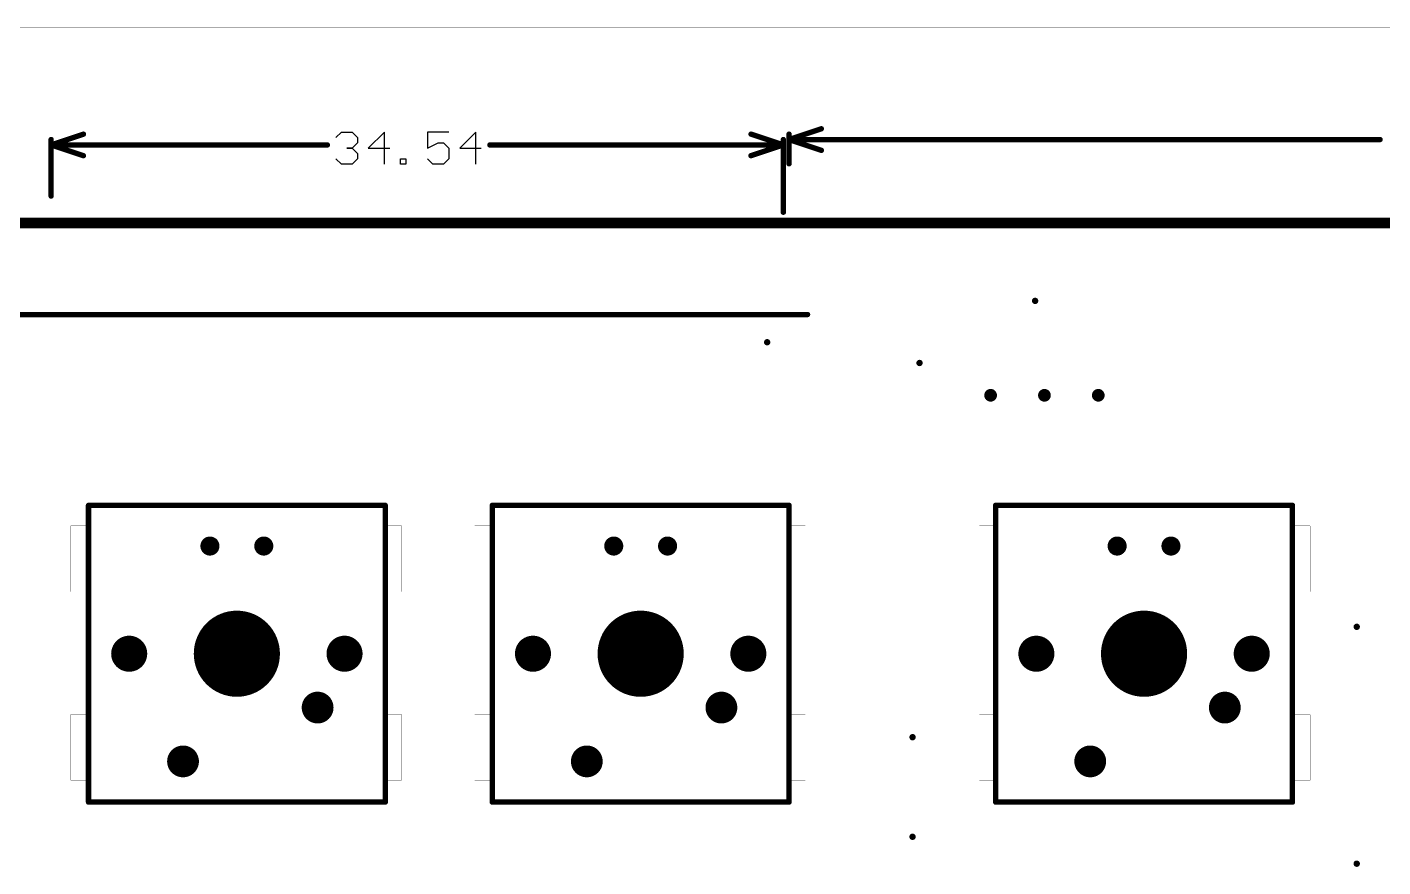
# Model space of a CAD drawing. Header units: millimetres. Extents: x 0 to 366, y 0 to 165.
# Drawn here: x 247.4 to 311.4, y 107.5 to 147.2 of the extents above; entities that cross this region are included whole.
import ezdxf

# ---------------------------------------------------------------- set-up
doc = ezdxf.new("R2010")
doc.units = ezdxf.units.MM
for name, color, linetype in [('KeepOutLayer', 6, 'Continuous'), ('Mechanical1', 6, 'Continuous'), ('PadHoleLayer', 156, 'Continuous'), ('ViaHoleLayer', 16, 'Continuous')]:
    doc.layers.add(name, color=color, linetype=linetype)

# ---------------------------------------------------------------- blocks, each defined once
blk = doc.blocks.new('S8050_TO_92_B_4')
at = {"layer": 'PadHoleLayer', "const_width": 0.3}
for points in [[(-2.69, 0, 1), (-2.39, 0, 1)], [(-0.15, 0, 1), (0.15, 0, 1)], [(2.39, 0, 1), (2.69, 0, 1)]]:
    blk.add_lwpolyline(points, format="xyb", close=True, dxfattribs=at)
blk = doc.blocks.new('MX_SW_5_67')
at = {"layer": 'Mechanical1', "const_width": 0.254}
for points in [[(-7, 7), (7, 7)], [(-7, -7), (-7, 7)], [(7, -7), (7, 7)], [(-7, -7), (7, -7)]]:
    blk.add_lwpolyline(points, dxfattribs=at)
at = {"layer": 'Mechanical1', "const_width": 0.127}
for points in [[(-7.063, 7, 1), (-6.936, 7, 1)], [(-7.063, 7, 1), (-6.936, 7, 1)], [(6.937, 7, 1), (7.064, 7, 1)], [(6.937, 7, 1), (7.064, 7, 1)], [(-7.063, -7, 1), (-6.936, -7, 1)], [(-7.063, -7, 1), (-6.936, -7, 1)], [(6.937, -7, 1), (7.064, -7, 1)], [(6.937, -7, 1), (7.064, -7, 1)]]:
    blk.add_lwpolyline(points, format="xyb", close=True, dxfattribs=at)
at = {"layer": 'PadHoleLayer'}
for points, const_width in [([(-1.495, 5.08, 1), (-1.045, 5.08, 1)], 0.45), ([(1.045, 5.08, 1), (1.495, 5.08, 1)], 0.45), ([(-1.016, 0, 1), (1.016, 0, 1)], 2.032), ([(-5.505, 0, 1), (-4.655, 0, 1)], 0.851), ([(4.655, 0, 1), (5.505, 0, 1)], 0.851), ([(3.435, -2.54, 1), (4.185, -2.54, 1)], 0.75), ([(-2.915, -5.08, 1), (-2.165, -5.08, 1)], 0.75)]:
    blk.add_lwpolyline(points, format="xyb", close=True, dxfattribs=dict(at, const_width=const_width))
blk = doc.blocks.new('MX_SW_5_86')
at = {"layer": 'Mechanical1', "const_width": 0.254}
for points in [[(-7, 7), (7, 7)], [(-7, -7), (-7, 7)], [(7, -7), (7, 7)], [(-7, -7), (7, -7)]]:
    blk.add_lwpolyline(points, dxfattribs=at)
at = {"layer": 'Mechanical1', "const_width": 0.127}
for points in [[(-7.063, 7, 1), (-6.936, 7, 1)], [(-7.063, 7, 1), (-6.936, 7, 1)], [(6.937, 7, 1), (7.064, 7, 1)], [(6.937, 7, 1), (7.064, 7, 1)], [(-7.063, -7, 1), (-6.936, -7, 1)], [(-7.063, -7, 1), (-6.936, -7, 1)], [(6.937, -7, 1), (7.064, -7, 1)], [(6.937, -7, 1), (7.064, -7, 1)]]:
    blk.add_lwpolyline(points, format="xyb", close=True, dxfattribs=at)
at = {"layer": 'PadHoleLayer'}
for points, const_width in [([(-1.495, 5.08, 1), (-1.045, 5.08, 1)], 0.45), ([(1.045, 5.08, 1), (1.495, 5.08, 1)], 0.45), ([(-1.016, 0, 1), (1.016, 0, 1)], 2.032), ([(-5.505, 0, 1), (-4.655, 0, 1)], 0.851), ([(4.655, 0, 1), (5.505, 0, 1)], 0.851), ([(3.435, -2.54, 1), (4.185, -2.54, 1)], 0.75), ([(-2.915, -5.08, 1), (-2.165, -5.08, 1)], 0.75)]:
    blk.add_lwpolyline(points, format="xyb", close=True, dxfattribs=dict(at, const_width=const_width))
blk = doc.blocks.new('MX_SW_5_87')
at = {"layer": 'Mechanical1', "const_width": 0.254}
for points in [[(-7, 7), (7, 7)], [(-7, -7), (-7, 7)], [(7, -7), (7, 7)], [(-7, -7), (7, -7)]]:
    blk.add_lwpolyline(points, dxfattribs=at)
at = {"layer": 'Mechanical1', "const_width": 0.127}
for points in [[(-7.063, 7, 1), (-6.936, 7, 1)], [(-7.063, 7, 1), (-6.936, 7, 1)], [(6.937, 7, 1), (7.064, 7, 1)], [(6.937, 7, 1), (7.064, 7, 1)], [(-7.063, -7, 1), (-6.936, -7, 1)], [(-7.063, -7, 1), (-6.936, -7, 1)], [(6.937, -7, 1), (7.064, -7, 1)], [(6.937, -7, 1), (7.064, -7, 1)]]:
    blk.add_lwpolyline(points, format="xyb", close=True, dxfattribs=at)
at = {"layer": 'PadHoleLayer'}
for points, const_width in [([(-1.495, 5.08, 1), (-1.045, 5.08, 1)], 0.45), ([(1.045, 5.08, 1), (1.495, 5.08, 1)], 0.45), ([(-1.016, 0, 1), (1.016, 0, 1)], 2.032), ([(-5.505, 0, 1), (-4.655, 0, 1)], 0.851), ([(4.655, 0, 1), (5.505, 0, 1)], 0.851), ([(3.435, -2.54, 1), (4.185, -2.54, 1)], 0.75), ([(-2.915, -5.08, 1), (-2.165, -5.08, 1)], 0.75)]:
    blk.add_lwpolyline(points, format="xyb", close=True, dxfattribs=dict(at, const_width=const_width))

msp = doc.modelspace()

# ---------------------------------------------------------------- linework, layer by layer
at = {"layer": 'KeepOutLayer', "const_width": 0.5}
msp.add_lwpolyline([(0.381, 137.922), (347.726, 137.922)], dxfattribs=at)
at = {"layer": 'Mechanical1'}
for p, q in [((261.977, 141.96), (262.231, 142.214)), ((262.231, 142.214), (262.738, 142.214)), ((262.738, 142.214), (262.992, 141.96)), ((264.262, 142.214), (263.5, 141.453)), ((264.262, 140.691), (264.262, 142.214)), ((267.309, 142.214), (266.293, 142.214)), ((266.293, 142.214), (266.293, 141.453)), ((268.579, 142.214), (267.817, 141.453)), ((268.579, 140.691), (268.579, 142.214)), ((262.738, 141.453), (262.485, 141.453)), ((262.485, 141.453), (262.738, 141.453)), ((262.992, 141.707), (262.738, 141.453)), ((262.738, 141.453), (262.992, 141.199)), ((262.992, 141.96), (262.992, 141.707)), ((263.5, 141.453), (264.516, 141.453)), ((266.293, 141.453), (266.801, 141.707)), ((266.801, 141.707), (267.055, 141.707)), ((267.055, 141.707), (267.309, 141.453)), ((267.309, 141.453), (267.309, 140.945)), ((267.817, 141.453), (268.832, 141.453)), ((262.231, 140.691), (261.977, 140.945)), ((262.992, 140.945), (262.738, 140.691)), ((262.992, 141.199), (262.992, 140.945)), ((265.024, 140.691), (265.024, 140.945)), ((265.024, 140.945), (265.278, 140.945)), ((265.278, 140.945), (265.278, 140.691)), ((266.547, 140.691), (266.293, 140.945)), ((267.309, 140.945), (267.055, 140.691)), ((262.738, 140.691), (262.231, 140.691)), ((265.278, 140.691), (265.024, 140.691)), ((267.055, 140.691), (266.547, 140.691))]:
    msp.add_line(p, q, dxfattribs=at)
for points, const_width in [([(0.095, 147.157), (347.758, 147.157)], 0.0127), ([(248.539, 141.605), (250.063, 142.113)], 0.254), ([(281.559, 142.113), (283.083, 141.605)], 0.254), ([(283.352, 141.859), (284.876, 142.367)], 0.254), ([(283.352, 140.716), (283.352, 142.113)], 0.254), ([(248.539, 139.192), (248.539, 141.859)], 0.254), ([(248.539, 141.605), (261.57, 141.605)], 0.254), ([(248.539, 141.605), (250.063, 141.097)], 0.254), ([(269.239, 141.605), (283.083, 141.605)], 0.254), ([(281.559, 141.097), (283.083, 141.605)], 0.254), ([(283.083, 138.43), (283.083, 141.859)], 0.254), ([(283.352, 141.859), (311.235, 141.859)], 0.254), ([(283.352, 141.859), (284.876, 141.351)], 0.254), ([(243.586, 133.604), (284.226, 133.604)], 0.254), ([(250.27, 124.631), (264.269, 124.631)], 0.0127), ([(250.27, 123.632), (250.27, 124.631)], 0.0127), ([(264.269, 123.632), (264.269, 124.631)], 0.0127), ([(269.32, 124.631), (283.319, 124.631)], 0.0127), ([(269.32, 123.632), (269.32, 124.631)], 0.0127), ([(283.319, 123.632), (283.319, 124.631)], 0.0127), ([(293.132, 124.631), (307.132, 124.631)], 0.0127), ([(293.132, 123.632), (293.132, 124.631)], 0.0127), ([(307.132, 123.632), (307.132, 124.631)], 0.0127), ([(249.47, 120.531), (249.47, 123.632)], 0.0127), ([(249.47, 123.632), (250.27, 123.632)], 0.0127), ([(264.269, 123.632), (265.07, 123.632)], 0.0127), ([(265.07, 120.531), (265.07, 123.632)], 0.0127), ([(268.52, 120.531), (268.52, 123.632)], 0.0127), ([(268.52, 123.632), (269.32, 123.632)], 0.0127), ([(283.319, 123.632), (284.12, 123.632)], 0.0127), ([(284.12, 120.531), (284.12, 123.632)], 0.0127), ([(292.331, 120.531), (292.331, 123.632)], 0.0127), ([(292.331, 123.632), (293.132, 123.632)], 0.0127), ([(307.132, 123.632), (307.932, 123.632)], 0.0127), ([(307.932, 120.531), (307.932, 123.632)], 0.0127), ([(249.47, 120.531), (250.27, 120.531)], 0.0127), ([(250.27, 114.731), (250.27, 120.531)], 0.0127), ([(264.269, 120.531), (265.07, 120.531)], 0.0127), ([(264.269, 114.731), (264.269, 120.531)], 0.0127), ([(268.52, 120.531), (269.32, 120.531)], 0.0127), ([(269.32, 114.731), (269.32, 120.531)], 0.0127), ([(283.319, 120.531), (284.12, 120.531)], 0.0127), ([(283.319, 114.731), (283.319, 120.531)], 0.0127), ([(292.331, 120.531), (293.132, 120.531)], 0.0127), ([(293.132, 114.731), (293.132, 120.531)], 0.0127), ([(307.132, 120.531), (307.932, 120.531)], 0.0127), ([(307.132, 114.731), (307.132, 120.531)], 0.0127), ([(249.47, 111.632), (249.47, 114.731)], 0.0127), ([(249.47, 114.731), (250.27, 114.731)], 0.0127), ([(264.269, 114.731), (265.07, 114.731)], 0.0127), ([(265.07, 111.632), (265.07, 114.731)], 0.0127), ([(268.52, 111.632), (268.52, 114.731)], 0.0127), ([(268.52, 114.731), (269.32, 114.731)], 0.0127), ([(283.319, 114.731), (284.12, 114.731)], 0.0127), ([(284.12, 111.632), (284.12, 114.731)], 0.0127), ([(292.331, 111.632), (292.331, 114.731)], 0.0127), ([(292.331, 114.731), (293.132, 114.731)], 0.0127), ([(307.132, 114.731), (307.932, 114.731)], 0.0127), ([(307.932, 111.632), (307.932, 114.731)], 0.0127), ([(249.47, 111.632), (250.27, 111.632)], 0.0127), ([(250.27, 110.632), (250.27, 111.632)], 0.0127), ([(264.269, 111.632), (265.07, 111.632)], 0.0127), ([(264.269, 110.632), (264.269, 111.632)], 0.0127), ([(268.52, 111.632), (269.32, 111.632)], 0.0127), ([(269.32, 110.632), (269.32, 111.632)], 0.0127), ([(283.319, 111.632), (284.12, 111.632)], 0.0127), ([(283.319, 110.632), (283.319, 111.632)], 0.0127), ([(292.331, 111.632), (293.132, 111.632)], 0.0127), ([(293.132, 110.632), (293.132, 111.632)], 0.0127), ([(307.132, 111.632), (307.932, 111.632)], 0.0127), ([(307.132, 110.632), (307.132, 111.632)], 0.0127), ([(250.27, 110.632), (264.269, 110.632)], 0.0127), ([(269.32, 110.632), (283.319, 110.632)], 0.0127), ([(293.132, 110.632), (307.132, 110.632)], 0.0127)]:
    msp.add_lwpolyline(points, dxfattribs=dict(at, const_width=const_width))
for points, const_width in [([(250, 142.113, 1), (250.126, 142.113, 1)], 0.127), ([(281.495, 142.113, 1), (281.623, 142.113, 1)], 0.127), ([(283.289, 142.113, 1), (283.416, 142.113, 1)], 0.127), ([(284.813, 142.367, 1), (284.94, 142.367, 1)], 0.127), ([(248.476, 141.859, 1), (248.602, 141.859, 1)], 0.127), ([(248.476, 141.605, 1), (248.602, 141.605, 1)], 0.127), ([(248.476, 141.605, 1), (248.602, 141.605, 1)], 0.127), ([(248.476, 141.605, 1), (248.602, 141.605, 1)], 0.127), ([(261.507, 141.605, 1), (261.634, 141.605, 1)], 0.127), ([(269.175, 141.605, 1), (269.302, 141.605, 1)], 0.127), ([(283.019, 141.859, 1), (283.147, 141.859, 1)], 0.127), ([(283.019, 141.605, 1), (283.147, 141.605, 1)], 0.127), ([(283.019, 141.605, 1), (283.147, 141.605, 1)], 0.127), ([(283.019, 141.605, 1), (283.147, 141.605, 1)], 0.127), ([(283.289, 141.859, 1), (283.416, 141.859, 1)], 0.127), ([(283.289, 141.859, 1), (283.416, 141.859, 1)], 0.127), ([(283.289, 141.859, 1), (283.416, 141.859, 1)], 0.127), ([(284.813, 141.351, 1), (284.94, 141.351, 1)], 0.127), ([(311.171, 141.859, 1), (311.298, 141.859, 1)], 0.127), ([(250, 141.097, 1), (250.126, 141.097, 1)], 0.127), ([(281.495, 141.097, 1), (281.623, 141.097, 1)], 0.127), ([(283.289, 140.716, 1), (283.416, 140.716, 1)], 0.127), ([(248.476, 139.192, 1), (248.602, 139.192, 1)], 0.127), ([(283.019, 138.43, 1), (283.147, 138.43, 1)], 0.127), ([(284.163, 133.604, 1), (284.289, 133.604, 1)], 0.127), ([(250.267, 124.631, 1), (250.273, 124.631, 1)], 0.00635), ([(250.267, 124.631, 1), (250.273, 124.631, 1)], 0.00635), ([(264.266, 124.631, 1), (264.272, 124.631, 1)], 0.00635), ([(264.266, 124.631, 1), (264.272, 124.631, 1)], 0.00635), ([(269.317, 124.631, 1), (269.323, 124.631, 1)], 0.00635), ([(269.317, 124.631, 1), (269.323, 124.631, 1)], 0.00635), ([(283.316, 124.631, 1), (283.322, 124.631, 1)], 0.00635), ([(283.316, 124.631, 1), (283.322, 124.631, 1)], 0.00635), ([(293.129, 124.631, 1), (293.135, 124.631, 1)], 0.00635), ([(293.129, 124.631, 1), (293.135, 124.631, 1)], 0.00635), ([(307.129, 124.631, 1), (307.135, 124.631, 1)], 0.00635), ([(307.129, 124.631, 1), (307.135, 124.631, 1)], 0.00635), ([(249.467, 123.632, 1), (249.473, 123.632, 1)], 0.00635), ([(249.467, 123.632, 1), (249.473, 123.632, 1)], 0.00635), ([(250.267, 123.632, 1), (250.273, 123.632, 1)], 0.00635), ([(250.267, 123.632, 1), (250.273, 123.632, 1)], 0.00635), ([(264.266, 123.632, 1), (264.272, 123.632, 1)], 0.00635), ([(264.266, 123.632, 1), (264.272, 123.632, 1)], 0.00635), ([(265.067, 123.632, 1), (265.073, 123.632, 1)], 0.00635), ([(265.067, 123.632, 1), (265.073, 123.632, 1)], 0.00635), ([(268.517, 123.632, 1), (268.523, 123.632, 1)], 0.00635), ([(268.517, 123.632, 1), (268.523, 123.632, 1)], 0.00635), ([(269.317, 123.632, 1), (269.323, 123.632, 1)], 0.00635), ([(269.317, 123.632, 1), (269.323, 123.632, 1)], 0.00635), ([(283.316, 123.632, 1), (283.322, 123.632, 1)], 0.00635), ([(283.316, 123.632, 1), (283.322, 123.632, 1)], 0.00635), ([(284.117, 123.632, 1), (284.123, 123.632, 1)], 0.00635), ([(284.117, 123.632, 1), (284.123, 123.632, 1)], 0.00635), ([(292.328, 123.632, 1), (292.334, 123.632, 1)], 0.00635), ([(292.328, 123.632, 1), (292.334, 123.632, 1)], 0.00635), ([(293.129, 123.632, 1), (293.135, 123.632, 1)], 0.00635), ([(293.129, 123.632, 1), (293.135, 123.632, 1)], 0.00635), ([(307.129, 123.632, 1), (307.135, 123.632, 1)], 0.00635), ([(307.129, 123.632, 1), (307.135, 123.632, 1)], 0.00635), ([(307.929, 123.632, 1), (307.935, 123.632, 1)], 0.00635), ([(307.929, 123.632, 1), (307.935, 123.632, 1)], 0.00635), ([(249.467, 120.531, 1), (249.473, 120.531, 1)], 0.00635), ([(249.467, 120.531, 1), (249.473, 120.531, 1)], 0.00635), ([(250.267, 120.531, 1), (250.273, 120.531, 1)], 0.00635), ([(250.267, 120.531, 1), (250.273, 120.531, 1)], 0.00635), ([(264.266, 120.531, 1), (264.272, 120.531, 1)], 0.00635), ([(264.266, 120.531, 1), (264.272, 120.531, 1)], 0.00635), ([(265.067, 120.531, 1), (265.073, 120.531, 1)], 0.00635), ([(265.067, 120.531, 1), (265.073, 120.531, 1)], 0.00635), ([(268.517, 120.531, 1), (268.523, 120.531, 1)], 0.00635), ([(268.517, 120.531, 1), (268.523, 120.531, 1)], 0.00635), ([(269.317, 120.531, 1), (269.323, 120.531, 1)], 0.00635), ([(269.317, 120.531, 1), (269.323, 120.531, 1)], 0.00635), ([(283.316, 120.531, 1), (283.322, 120.531, 1)], 0.00635), ([(283.316, 120.531, 1), (283.322, 120.531, 1)], 0.00635), ([(284.117, 120.531, 1), (284.123, 120.531, 1)], 0.00635), ([(284.117, 120.531, 1), (284.123, 120.531, 1)], 0.00635), ([(292.328, 120.531, 1), (292.334, 120.531, 1)], 0.00635), ([(292.328, 120.531, 1), (292.334, 120.531, 1)], 0.00635), ([(293.129, 120.531, 1), (293.135, 120.531, 1)], 0.00635), ([(293.129, 120.531, 1), (293.135, 120.531, 1)], 0.00635), ([(307.129, 120.531, 1), (307.135, 120.531, 1)], 0.00635), ([(307.129, 120.531, 1), (307.135, 120.531, 1)], 0.00635), ([(307.929, 120.531, 1), (307.935, 120.531, 1)], 0.00635), ([(307.929, 120.531, 1), (307.935, 120.531, 1)], 0.00635), ([(249.467, 114.731, 1), (249.473, 114.731, 1)], 0.00635), ([(249.467, 114.731, 1), (249.473, 114.731, 1)], 0.00635), ([(250.267, 114.731, 1), (250.273, 114.731, 1)], 0.00635), ([(250.267, 114.731, 1), (250.273, 114.731, 1)], 0.00635), ([(264.266, 114.731, 1), (264.272, 114.731, 1)], 0.00635), ([(264.266, 114.731, 1), (264.272, 114.731, 1)], 0.00635), ([(265.067, 114.731, 1), (265.073, 114.731, 1)], 0.00635), ([(265.067, 114.731, 1), (265.073, 114.731, 1)], 0.00635), ([(268.517, 114.731, 1), (268.523, 114.731, 1)], 0.00635), ([(268.517, 114.731, 1), (268.523, 114.731, 1)], 0.00635), ([(269.317, 114.731, 1), (269.323, 114.731, 1)], 0.00635), ([(269.317, 114.731, 1), (269.323, 114.731, 1)], 0.00635), ([(283.316, 114.731, 1), (283.322, 114.731, 1)], 0.00635), ([(283.316, 114.731, 1), (283.322, 114.731, 1)], 0.00635), ([(284.117, 114.731, 1), (284.123, 114.731, 1)], 0.00635), ([(284.117, 114.731, 1), (284.123, 114.731, 1)], 0.00635), ([(292.328, 114.731, 1), (292.334, 114.731, 1)], 0.00635), ([(292.328, 114.731, 1), (292.334, 114.731, 1)], 0.00635), ([(293.129, 114.731, 1), (293.135, 114.731, 1)], 0.00635), ([(293.129, 114.731, 1), (293.135, 114.731, 1)], 0.00635), ([(307.129, 114.731, 1), (307.135, 114.731, 1)], 0.00635), ([(307.129, 114.731, 1), (307.135, 114.731, 1)], 0.00635), ([(307.929, 114.731, 1), (307.935, 114.731, 1)], 0.00635), ([(307.929, 114.731, 1), (307.935, 114.731, 1)], 0.00635), ([(249.467, 111.632, 1), (249.473, 111.632, 1)], 0.00635), ([(249.467, 111.632, 1), (249.473, 111.632, 1)], 0.00635), ([(250.267, 111.632, 1), (250.273, 111.632, 1)], 0.00635), ([(250.267, 111.632, 1), (250.273, 111.632, 1)], 0.00635), ([(264.266, 111.632, 1), (264.272, 111.632, 1)], 0.00635), ([(264.266, 111.632, 1), (264.272, 111.632, 1)], 0.00635), ([(265.067, 111.632, 1), (265.073, 111.632, 1)], 0.00635), ([(265.067, 111.632, 1), (265.073, 111.632, 1)], 0.00635), ([(268.517, 111.632, 1), (268.523, 111.632, 1)], 0.00635), ([(268.517, 111.632, 1), (268.523, 111.632, 1)], 0.00635), ([(269.317, 111.632, 1), (269.323, 111.632, 1)], 0.00635), ([(269.317, 111.632, 1), (269.323, 111.632, 1)], 0.00635), ([(283.316, 111.632, 1), (283.322, 111.632, 1)], 0.00635), ([(283.316, 111.632, 1), (283.322, 111.632, 1)], 0.00635), ([(284.117, 111.632, 1), (284.123, 111.632, 1)], 0.00635), ([(284.117, 111.632, 1), (284.123, 111.632, 1)], 0.00635), ([(292.328, 111.632, 1), (292.334, 111.632, 1)], 0.00635), ([(292.328, 111.632, 1), (292.334, 111.632, 1)], 0.00635), ([(293.129, 111.632, 1), (293.135, 111.632, 1)], 0.00635), ([(293.129, 111.632, 1), (293.135, 111.632, 1)], 0.00635), ([(307.129, 111.632, 1), (307.135, 111.632, 1)], 0.00635), ([(307.129, 111.632, 1), (307.135, 111.632, 1)], 0.00635), ([(307.929, 111.632, 1), (307.935, 111.632, 1)], 0.00635), ([(307.929, 111.632, 1), (307.935, 111.632, 1)], 0.00635), ([(250.267, 110.632, 1), (250.273, 110.632, 1)], 0.00635), ([(250.267, 110.632, 1), (250.273, 110.632, 1)], 0.00635), ([(264.266, 110.632, 1), (264.272, 110.632, 1)], 0.00635), ([(264.266, 110.632, 1), (264.272, 110.632, 1)], 0.00635), ([(269.317, 110.632, 1), (269.323, 110.632, 1)], 0.00635), ([(269.317, 110.632, 1), (269.323, 110.632, 1)], 0.00635), ([(283.316, 110.632, 1), (283.322, 110.632, 1)], 0.00635), ([(283.316, 110.632, 1), (283.322, 110.632, 1)], 0.00635), ([(293.129, 110.632, 1), (293.135, 110.632, 1)], 0.00635), ([(293.129, 110.632, 1), (293.135, 110.632, 1)], 0.00635), ([(307.129, 110.632, 1), (307.135, 110.632, 1)], 0.00635), ([(307.129, 110.632, 1), (307.135, 110.632, 1)], 0.00635)]:
    msp.add_lwpolyline(points, format="xyb", close=True, dxfattribs=dict(at, const_width=const_width))
at = {"layer": 'ViaHoleLayer', "const_width": 0.15}
for points in [[(294.886, 134.248, 1), (295.036, 134.248, 1)], [(282.246, 132.296, 1), (282.396, 132.296, 1)], [(289.434, 131.318, 1), (289.584, 131.318, 1)], [(310.059, 118.872, 1), (310.209, 118.872, 1)], [(289.104, 113.665, 1), (289.254, 113.665, 1)], [(289.104, 108.966, 1), (289.254, 108.966, 1)], [(310.059, 107.696, 1), (310.209, 107.696, 1)]]:
    msp.add_lwpolyline(points, format="xyb", close=True, dxfattribs=at)

# ---------------------------------------------------------------- block references
at = {"rotation": 180}
msp.add_blockref('S8050_TO_92_B_4', (295.402, 129.794), dxfattribs=at)
for name, p in [('MX_SW_5_87', (257.302, 117.602)), ('MX_SW_5_86', (276.352, 117.602)), ('MX_SW_5_67', (300.101, 117.602))]:
    msp.add_blockref(name, p)

doc.saveas('drawing.dxf')
